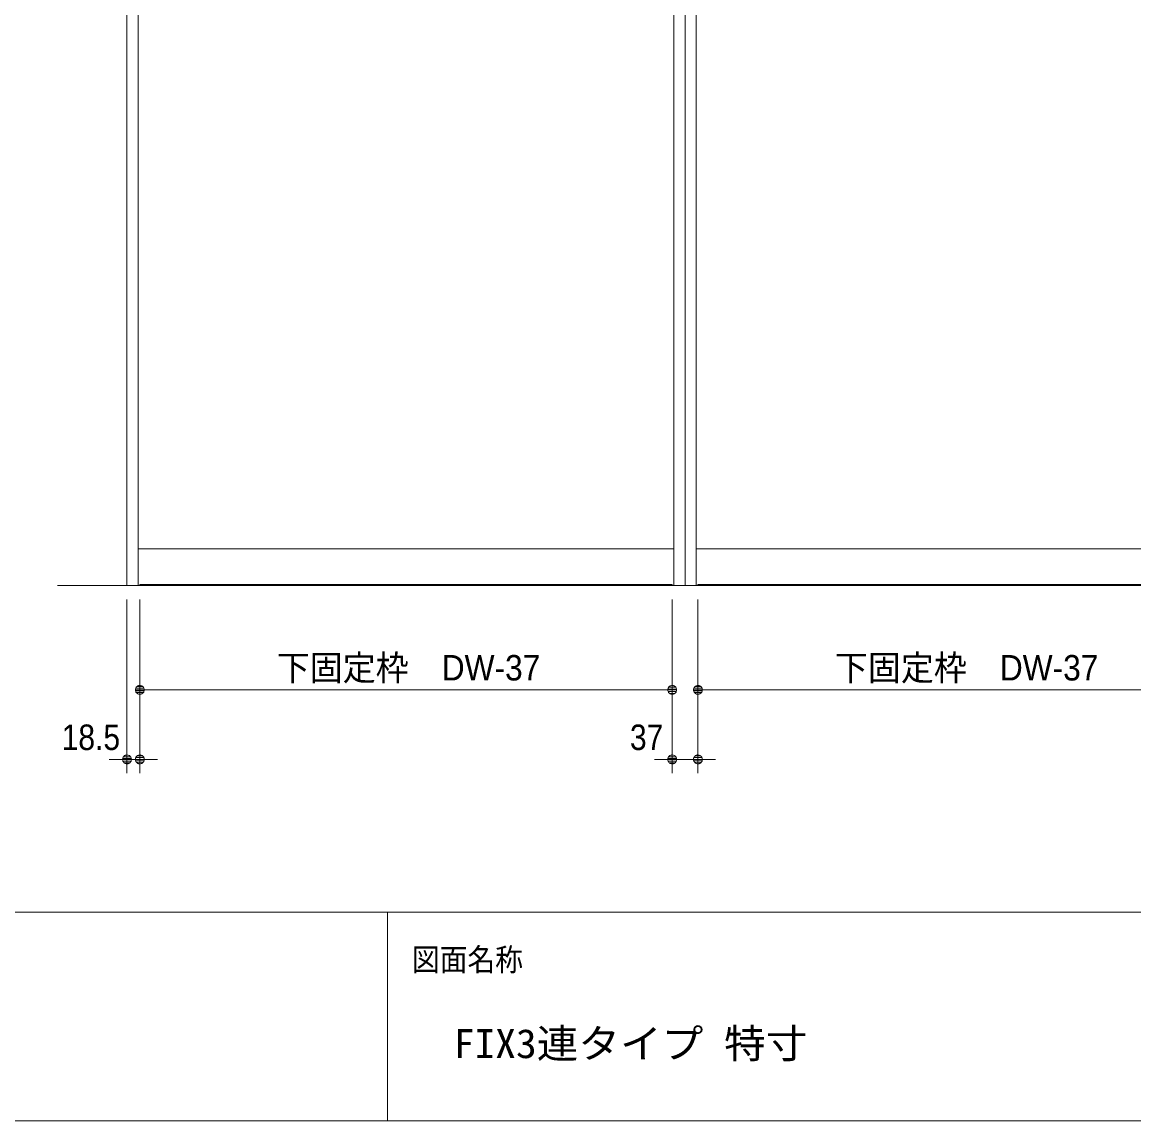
# Model space of a CAD drawing. Units: millimetres, scale not verified. Extents: x -6062 to 6062, y -3045 to 3045.
# Drawn here: x -4463 to -2864, y -2770 to -1189 of the extents above; entities that cross this region are included whole.
import ezdxf
from ezdxf.enums import TextEntityAlignment as Align

# ---------------------------------------------------------------- set-up
doc = ezdxf.new("R2010")
doc.units = ezdxf.units.MM
doc.header["$LTSCALE"] = 20
for name, color, linetype, lineweight in [('0-0_3一般', 7, 'Continuous', 9), ('0-2_2寸法-1', 7, 'Continuous', 9), ('0-3_0', 7, 'Continuous', 9), ('0-4_2寸法-2', 7, 'Continuous', 9), ('0-5_1図面枠', 7, 'Continuous', 9)]:
    doc.layers.add(name, color=color, linetype=linetype, lineweight=lineweight)
doc.styles.add('ＭＳ ゴシック', font='')
doc.styles.add('ＭＳ Ｐゴシック', font='')
doc.styles.get('ＭＳ ゴシック').set_extended_font_data('MS Gothic')
doc.styles.get('ＭＳ Ｐゴシック').set_extended_font_data('MS PGothic')

# ---------------------------------------------------------------- blocks, each defined once
blk = doc.blocks.new('_Dot')
at = {"layer": '0-3_0'}
for p, q in [((-10, 0), (-20, 0)), ((9.78, 2), (-9.78, 2)), ((7.99, 6), (-7.99, 6)), ((9.16, -3.98), (-9.16, -3.98)), ((6, -7.98), (-6, -7.98))]:
    blk.add_line(p, q, dxfattribs=at)
for points in [[(10, 0), (9.92, 1.25), (9.69, 2.49), (9.3, 3.68), (8.76, 4.82), (8.09, 5.88), (7.29, 6.85), (6.37, 7.71), (5.36, 8.44), (4.26, 9.05), (3.09, 9.51), (1.87, 9.82), (0.63, 9.98), (-0.63, 9.98), (-1.87, 9.82), (-3.09, 9.51), (-4.26, 9.05), (-5.36, 8.44), (-6.37, 7.71), (-7.29, 6.85), (-8.09, 5.88), (-8.76, 4.82), (-9.3, 3.68), (-9.69, 2.49), (-9.92, 1.25), (-10, 0), (0, 0)], [(-10, 0), (-9.92, -1.25), (-9.69, -2.49), (-9.3, -3.68), (-8.76, -4.82), (-8.09, -5.88), (-7.29, -6.85), (-6.37, -7.71), (-5.36, -8.44), (-4.26, -9.05), (-3.09, -9.51), (-1.87, -9.82), (-0.63, -9.98), (0.63, -9.98), (1.87, -9.82), (3.09, -9.51), (4.26, -9.05), (5.36, -8.44), (6.37, -7.71), (7.29, -6.85), (8.09, -5.88), (8.76, -4.82), (9.3, -3.68), (9.69, -2.49), (9.92, -1.25), (10, 0), (0, 0)]]:
    blk.add_lwpolyline(points, close=True, dxfattribs=at)
blk = doc.blocks.new('グループ-44')
at = {"layer": '0-0_3一般'}
for p, q in [((-50500, -40000), (-50500, 6840)), ((-50180, -40000), (-50180, 6840)), ((-34760, 6840), (-34760, -40000)), ((-34440, 6840), (-34440, -40000)), ((-50180, -38940), (-34760, -38940)), ((-50500, -40000), (-34440, -40000))]:
    blk.add_line(p, q, dxfattribs=at)
blk = doc.blocks.new('グループ-46')
at = {"layer": '0-0_3一般'}
blk.add_lwpolyline([(-50130, -39970), (-50130, -40000), (-34810, -40000), (-34810, -39970)], close=True, dxfattribs=at)
blk = doc.blocks.new('グループ-47')
at = {"layer": '0-0_3一般'}
for p, q in [((-34120, -40000), (-34120, 6840)), ((-34120, -38940), (-18700, -38940)), ((-34440, -40000), (-18380, -40000))]:
    blk.add_line(p, q, dxfattribs=at)
blk.add_lwpolyline([(-34440, -40000), (-34440, 6840), (-18380, 6840)], dxfattribs=at)
blk = doc.blocks.new('グループ-49')
at = {"layer": '0-0_3一般'}
for p, q in [((-18750, -39970), (-34070, -39970)), ((-34070, -39970), (-34070, -40000)), ((-18750, -40000), (-18750, -39970)), ((-34070, -40000), (-18750, -40000))]:
    blk.add_line(p, q, dxfattribs=at)
blk = doc.blocks.new('グループ-53')
at = {"layer": '0-0_3一般'}
for p, q in [((-50500, 7000), (-50500, -40000)), ((-52500, -40000), (-320, -40000))]:
    blk.add_line(p, q, dxfattribs=at)
blk = doc.blocks.new('グループ-54')
at = {"layer": '0-0_3一般'}
for name in ['グループ-53', 'グループ-44', 'グループ-47', 'グループ-46', 'グループ-49']:
    blk.add_blockref(name, (0, 0), dxfattribs=at)
blk = doc.blocks.new('グループ-69')
at = {"layer": '0-5_1図面枠'}
for p, q in [((-80000, -49400), (80000, -49400)), ((-43000, -49400), (-43000, -55400))]:
    blk.add_line(p, q, dxfattribs=at)
blk.add_lwpolyline([(-80000, 55400), (80000, 55400), (80000, -55400), (-80000, -55400)], close=True, dxfattribs=at)
blk = doc.blocks.new('図面枠')
at = {"layer": '0-5_1図面枠'}
blk.add_blockref('グループ-69', (0, 0), dxfattribs=at)
at = {"layer": '0-5_1図面枠', "style": 'ＭＳ ゴシック', "width": 0.9}
blk.add_text('図面名称', height=650.9, dxfattribs=at).set_placement((-42300.1, -51283.9), align=Align.BOTTOM_LEFT)

msp = doc.modelspace()

# ---------------------------------------------------------------- linework, layer by layer
at = {"layer": '0-2_2寸法-1'}
for p, q in [((-4294, -2020), (-4294, -2170)), ((-3528, -2020), (-3528, -2170)), ((-3491, -2020), (-3491, -2170)), ((-4281.29, -2150), (-3540.71, -2150)), ((-2737.71, -2150), (-3478.29, -2150))]:
    msp.add_line(p, q, dxfattribs=at)
at = {"layer": '0-4_2寸法-2'}
for p, q in [((-4312.5, -2020), (-4312.5, -2270)), ((-4294, -2020), (-4294, -2270)), ((-3528, -2020), (-3528, -2270)), ((-3491, -2020), (-3491, -2270)), ((-4325.21, -2250), (-4337.92, -2250)), ((-4294, -2250), (-4312.5, -2250)), ((-4281.29, -2250), (-4268.58, -2250)), ((-3540.71, -2250), (-3553.42, -2250)), ((-3528, -2250), (-3491, -2250)), ((-3478.29, -2250), (-3465.58, -2250))]:
    msp.add_line(p, q, dxfattribs=at)

# ---------------------------------------------------------------- block references
at = {"layer": '0-0_3一般', "xscale": 0.05, "yscale": 0.05}
msp.add_blockref('グループ-54', (-1787.5, 0), dxfattribs=at)
at = {"layer": '0-2_2寸法-1', "xscale": 0.6356201, "yscale": 0.6356201, "rotation": 180}
for p in [(-4294, -2150), (-3491, -2150)]:
    msp.add_blockref('_Dot', p, dxfattribs=at)
at = {"layer": '0-2_2寸法-1', "xscale": 0.6356201, "yscale": 0.6356201}
msp.add_blockref('_Dot', (-3528, -2150), dxfattribs=at)
at = {"layer": '0-4_2寸法-2', "xscale": 0.6356201, "yscale": 0.6356201}
for p in [(-4312.5, -2250), (-3528, -2250)]:
    msp.add_blockref('_Dot', p, dxfattribs=at)
at = {"layer": '0-4_2寸法-2', "xscale": 0.6356201, "yscale": 0.6356201, "rotation": 180}
for p in [(-4294, -2250), (-3491, -2250)]:
    msp.add_blockref('_Dot', p, dxfattribs=at)
at = {"layer": '0-5_1図面枠', "xscale": 0.05, "yscale": 0.05}
msp.add_blockref('図面枠', (-1787.5, 0), dxfattribs=at)

# ---------------------------------------------------------------- texts
at = {"layer": '0-2_2寸法-1', "style": 'ＭＳ Ｐゴシック', "width": 0.95}
for p in [(-4097.08, -2147.47), (-3294.08, -2147.47)]:
    msp.add_text('下固定枠\u3000DW-37', height=36.66, dxfattribs=at).set_placement(p, align=Align.BOTTOM_LEFT)
at = {"layer": '0-4_2寸法-2', "style": 'ＭＳ Ｐゴシック', "width": 0.9}
for s, height, p in [('18.5', 36.69, (-4406.46, -2247.52)), ('37', 36.66, (-3588.8, -2247.52))]:
    msp.add_text(s, height=height, dxfattribs=at).set_placement(p, align=Align.BOTTOM_LEFT)
at = {"layer": '0-5_1図面枠', "style": 'ＭＳ ゴシック', "width": 1.05}
msp.add_text('FIX3連タイプ 特寸', height=41.84, dxfattribs=at).set_placement((-3842.46, -2692.37), align=Align.BOTTOM_LEFT)

doc.saveas('drawing.dxf')
